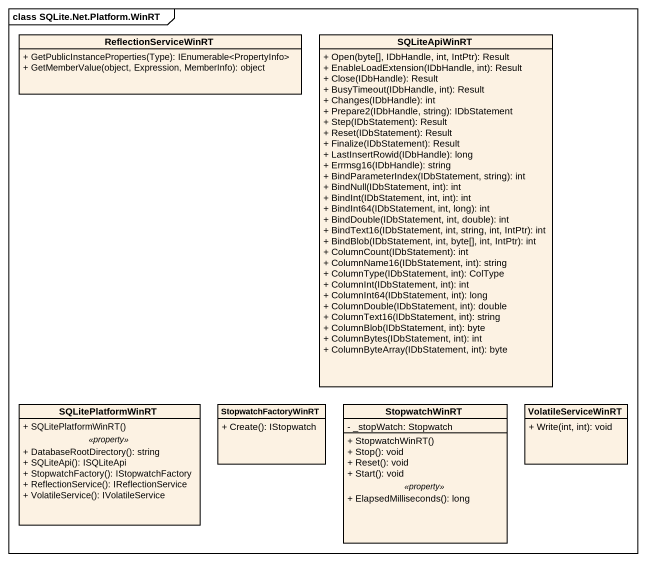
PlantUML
@startuml
mainframe class SQLite.Net.Platform.WinRT
hide circle
hide empty members
skinparam classAttributeIconSize 0
class ReflectionServiceWinRT {
  + GetPublicInstanceProperties(Type): IEnumerable<PropertyInfo>
  + GetMemberValue(object, Expression, MemberInfo): object
}
class SQLiteApiWinRT {
  + Open(byte[], IDbHandle, int, IntPtr): Result
  + EnableLoadExtension(IDbHandle, int): Result
  + Close(IDbHandle): Result
  + BusyTimeout(IDbHandle, int): Result
  + Changes(IDbHandle): int
  + Prepare2(IDbHandle, string): IDbStatement
  + Step(IDbStatement): Result
  + Reset(IDbStatement): Result
  + Finalize(IDbStatement): Result
  + LastInsertRowid(IDbHandle): long
  + Errmsg16(IDbHandle): string
  + BindParameterIndex(IDbStatement, string): int
  + BindNull(IDbStatement, int): int
  + BindInt(IDbStatement, int, int): int
  + BindInt64(IDbStatement, int, long): int
  + BindDouble(IDbStatement, int, double): int
  + BindText16(IDbStatement, int, string, int, IntPtr): int
  + BindBlob(IDbStatement, int, byte[], int, IntPtr): int
  + ColumnCount(IDbStatement): int
  + ColumnName16(IDbStatement, int): string
  + ColumnType(IDbStatement, int): ColType
  + ColumnInt(IDbStatement, int): int
  + ColumnInt64(IDbStatement, int): long
  + ColumnDouble(IDbStatement, int): double
  + ColumnText16(IDbStatement, int): string
  + ColumnBlob(IDbStatement, int): byte
  + ColumnBytes(IDbStatement, int): int
  + ColumnByteArray(IDbStatement, int): byte
}
class SQLitePlatformWinRT {
  + SQLitePlatformWinRT()
  .. <<property>> ..
  + DatabaseRootDirectory(): string
  + SQLiteApi(): ISQLiteApi
  + StopwatchFactory(): IStopwatchFactory
  + ReflectionService(): IReflectionService
  + VolatileService(): IVolatileService
}
class StopwatchFactoryWinRT {
  + Create(): IStopwatch
}
class StopwatchWinRT {
  - _stopWatch: Stopwatch
  --
  + StopwatchWinRT()
  + Stop(): void
  + Reset(): void
  + Start(): void
  .. <<property>> ..
  + ElapsedMilliseconds(): long
}
class VolatileServiceWinRT {
  + Write(int, int): void
}
@enduml
